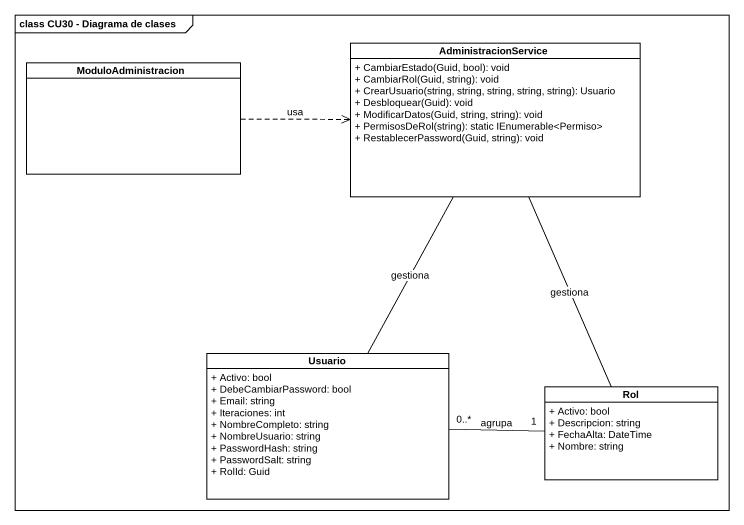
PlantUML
@startuml
mainframe class CU30 - Diagrama de clases
hide circle
hide empty members
skinparam classAttributeIconSize 0
class ModuloAdministracion
class AdministracionService {
  + CambiarEstado(Guid, bool): void
  + CambiarRol(Guid, string): void
  + CrearUsuario(string, string, string, string, string): Usuario
  + Desbloquear(Guid): void
  + ModificarDatos(Guid, string, string): void
  + PermisosDeRol(string): static IEnumerable<Permiso>
  + RestablecerPassword(Guid, string): void
}
class Usuario {
  + Activo: bool
  + DebeCambiarPassword: bool
  + Email: string
  + Iteraciones: int
  + NombreCompleto: string
  + NombreUsuario: string
  + PasswordHash: string
  + PasswordSalt: string
  + RolId: Guid
}
class Rol {
  + Activo: bool
  + Descripcion: string
  + FechaAlta: DateTime
  + Nombre: string
}
ModuloAdministracion .right.> AdministracionService : usa
AdministracionService -- Usuario : gestiona
AdministracionService -- Rol : gestiona
Rol "1" -left- "0..*" Usuario : agrupa
@enduml
